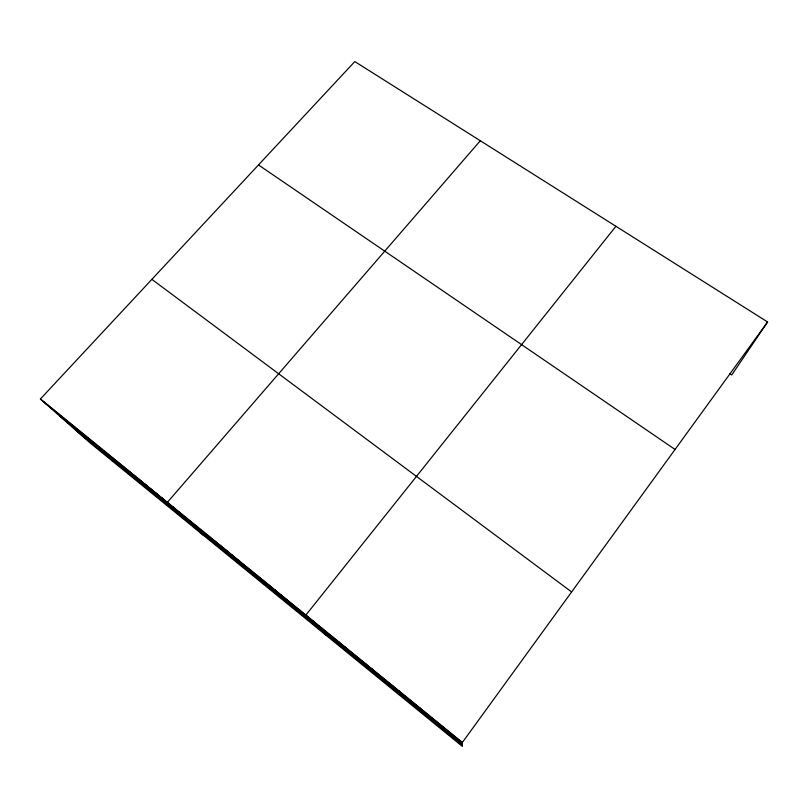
<?xml version="1.0" encoding="UTF-8"?>
<svg xmlns="http://www.w3.org/2000/svg" width="808" height="808" viewBox="0 0 808 808"><rect width="100%" height="100%" fill="white"/><g stroke="black" fill="none" stroke-linecap="round" stroke-linejoin="round"><path stroke-width="1.21" d="M767.6 321.978L462.348 742.491L462.418 746.43L89.617 442.521L40.4 399L354.803 61.57L767.6 321.978L731.755 374.962L729.755 373.66M615.928 226.301L305.868 615.1L325.604 634.896M480.305 140.743L167.367 502.354L203.111 535.037M258.499 164.933L675.054 449.46M151.884 279.356L571.63 591.951M40.4 399L462.348 742.491M43.359 401.616L462.358 742.734M59.843 416.191L462.378 744.057M75.518 430.058L462.398 745.309M56.358 411.989L59.216 414.534M51.015 407.646L53.914 410.212M45.703 403.313L48.631 405.909M72.488 425.129L75.255 427.584M67.094 420.736L69.892 423.22M61.721 416.352L64.549 418.867M83.345 433.957L86.042 436.37M77.911 429.533L80.638 431.967M99.778 447.339L102.374 449.662M94.283 442.865L96.91 445.218M88.799 438.401L91.466 440.784M110.837 456.338L113.362 458.601M105.293 451.834L107.858 454.126M121.978 465.408L124.432 467.62M116.392 460.863L118.887 463.105M133.199 474.538L135.572 476.69M127.573 469.963L129.987 472.145M144.501 483.74L146.814 485.84M138.835 479.134L141.178 481.255M155.893 493.011L158.126 495.051M150.187 488.375L152.459 490.436M161.62 497.678L163.812 499.687M173.144 507.06L175.255 509M178.932 511.777L181.012 513.686M190.587 521.261L192.587 523.109M184.749 516.504L186.789 518.383M196.445 526.028L198.404 527.846M202.323 530.816L204.252 532.603M208.232 535.623L210.11 537.37M214.16 540.441L215.999 542.168M220.109 545.289L221.907 546.976M226.078 550.147L227.836 551.803M232.078 555.035L233.795 556.651M238.087 559.934L239.774 561.52M244.137 564.853L245.773 566.408M250.197 569.791L251.793 571.307M256.288 574.74L257.843 576.225M262.398 579.72L263.913 581.174M268.539 584.719L270.003 586.133M274.7 589.729L276.124 591.113M280.881 594.769L282.265 596.112M287.093 599.819L288.426 601.132M293.324 604.889L294.617 606.172M299.586 609.99L300.829 611.222M312.363 620.393L313.514 621.554M318.887 625.705L319.988 626.826M325.442 631.038L326.493 632.119M332.017 636.391L333.027 637.441M338.623 641.774L339.582 642.774M345.258 647.168L346.167 648.137M351.914 652.591L352.773 653.52M358.611 658.035L359.419 658.924M365.327 663.499L366.085 664.348M372.064 668.994L372.771 669.802M378.841 674.508L379.497 675.266M385.638 680.043L386.244 680.76M392.466 685.598L393.021 686.285M399.324 691.183L399.819 691.82M406.212 696.789L406.656 697.385M413.12 702.415L413.514 702.97M420.069 708.071L420.402 708.576"/></g></svg>
